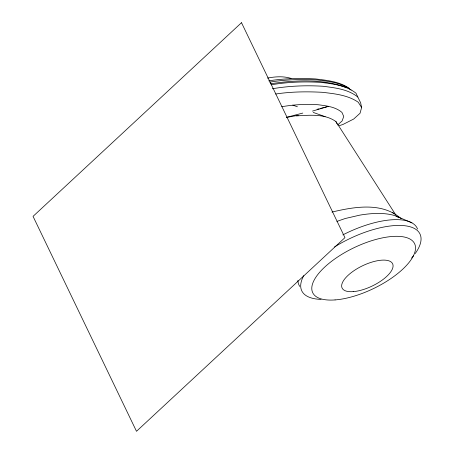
<?xml version="1.0" encoding="UTF-8"?>
<svg xmlns="http://www.w3.org/2000/svg" width="454" height="454" viewBox="0 0 454 454"><rect width="100%" height="100%" fill="white"/><g stroke="black" fill="none" stroke-linecap="round" stroke-linejoin="round"><path stroke-width="0.68" d="M271.197 84.807C287.688 81.981 304.486 81.397 321.171 82.407C333.219 83.979 346.169 85.284 355.976 93.189L360.646 102.842L361.605 107.53L360.045 113.262L353.672 119.044L342.923 124.481L338.996 125.769M337.64 125.015L342.112 120.946L343.74 116.479L341.924 112.371C335.319 106.764 326.386 105.844 318.129 104.738C305.973 103.943 293.761 104.602 281.769 106.735M336.896 221.399L345.267 218.499L359.801 215.139A92.962 37.217 -25.7 0 1 395.973 216.025L411.92 222.857M331.953 212.069C354.358 206.774 382.296 201.826 401.137 218.68M286.463 117.427L298.278 115.305M312.46 111.099L328.668 106.293L320.49 108.432M286.44 117.359L302.784 113.074M317.085 109.323L319.128 108.79M267.446 78.111C275.181 76.59 283.432 76.017 291.054 78.389M270.363 83.808C295.004 80.154 321.091 78.633 344.944 87.077L346.061 87.804M272.355 88.763C289.079 85.885 306.104 85.221 323.027 86.26C335.075 87.838 348.025 89.143 357.831 97.043M269.744 82.14C285.481 79.524 301.49 79.024 317.403 79.966C329.036 81.448 341.476 82.685 351.107 90.051M268.723 80.852C284.187 78.411 299.895 78.054 315.507 78.939C327.26 80.369 339.711 81.578 349.676 88.587M275.663 94.018C291.156 91.663 306.893 91.47 322.522 92.31C334.797 93.785 347.775 95.034 358.251 102.235L361.605 107.53M296.252 115.906C309.418 115.203 324.565 113.46 335.926 121.547L395.905 215.128M292.785 105.124L297.41 106.775M313.254 112.427L325.143 116.667M395.979 216.025L398.828 217.642M392.727 212.546L394.168 214.004M335.926 121.547L336.953 123.772M334.536 246.948A65.586 26.258 -25.7 0 1 403.254 225.581A65.586 26.258 -25.7 0 1 415.2 253.553M413.498 255.795A65.586 26.258 -25.7 0 1 411.602 258.042M321.091 299.385A65.586 26.258 -25.7 0 1 303.777 275.618M299.765 286.417A65.586 26.258 -25.7 0 1 297.909 280.402M342.838 234.894A65.586 26.258 -25.7 0 1 417.555 229.049M241.505 22.7L33.051 216.365L136.495 431.3L344.949 237.635L241.505 22.7M353.206 291.627A28.012 11.214 -25.7 0 0 393.028 266.64A28.012 11.214 -25.7 0 0 355.868 269.455A28.012 11.214 -25.7 0 0 353.206 291.627M335.075 299.918A56.54 22.638 -25.7 0 0 415.444 249.49A56.54 22.638 -25.7 0 0 340.449 255.176A56.54 22.638 -25.7 0 0 335.075 299.918"/></g></svg>
